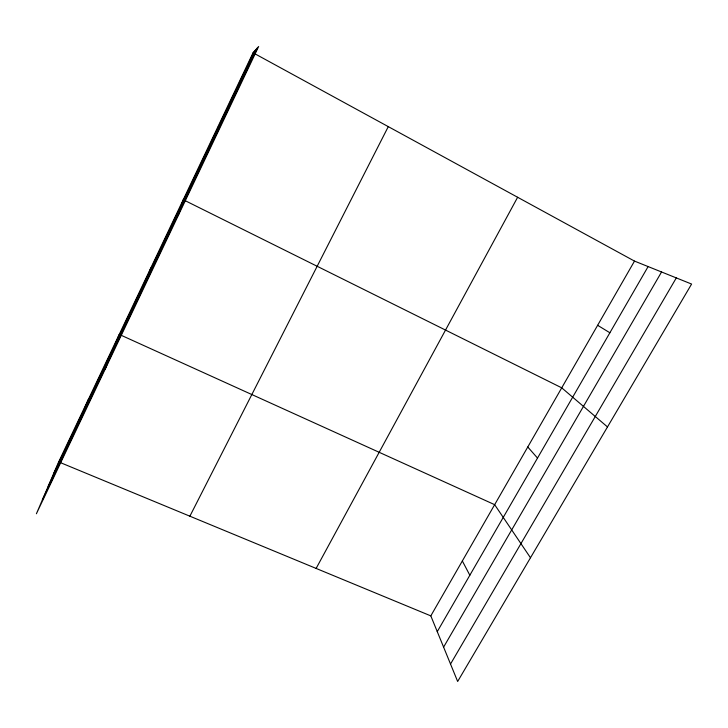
<?xml version="1.0" encoding="UTF-8"?>
<svg xmlns="http://www.w3.org/2000/svg" width="728" height="728" viewBox="0 0 728 728"><rect width="100%" height="100%" fill="white"/><g stroke="black" fill="none" stroke-linecap="round" stroke-linejoin="round"><path stroke-width="1.09" d="M178.187 215.67L183.247 199.718L561.734 387.833L607.489 426.936M148.494 274.101L150.805 267.995M105.069 369.396L119.246 334.407L494.658 504.677L530.485 557.766M84.193 409.391L88.552 399.017M58.668 461.907L36.4 513.759L258.649 46.519L253.062 52.78L58.668 461.907L430.812 615.879L457.657 681.481L691.6 284.056L634.498 261.097L253.062 52.78M53.371 474.237L254.372 51.306M48.139 486.431L255.683 49.841M42.379 499.845L257.139 48.212M189.881 516.197L388.279 126.627M316.125 568.432L517.626 197.27M430.812 615.879L634.498 261.097M437.264 631.64L648.111 266.575M443.598 647.128L661.552 271.981M450.523 664.045L676.312 277.914M597.633 325.307L609.882 332.769M527.773 446.992L537.51 458.067M462.344 560.96L469.833 575.238M217.636 127.336L217.663 128.556"/></g></svg>
